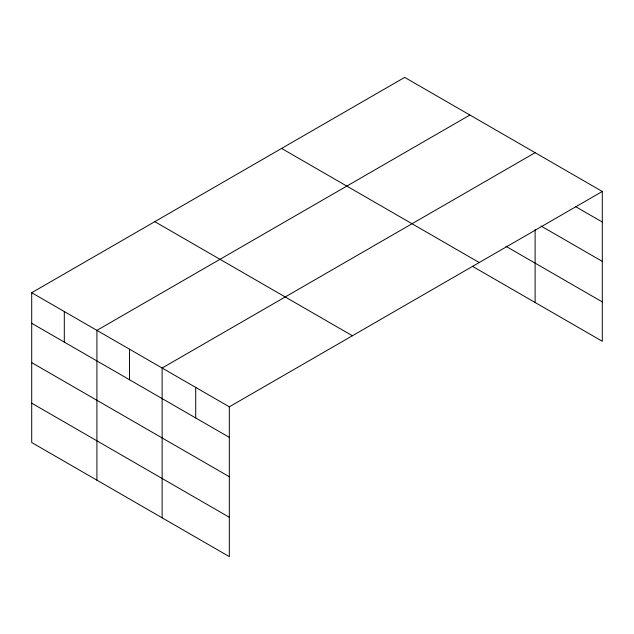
<?xml version="1.0" encoding="UTF-8"?>
<svg xmlns="http://www.w3.org/2000/svg" width="634" height="634" viewBox="0 0 634 634"><rect width="100%" height="100%" fill="white"/><g stroke="black" fill="none" stroke-linecap="round" stroke-linejoin="round"><path stroke-width="0.95" d="M602.3 191.476L404.682 77.38L31.7 292.718L31.7 442.524L229.318 556.62L229.318 406.814L602.3 191.476L602.3 341.282L472.401 266.288M469.897 115.031L96.915 330.369L96.915 480.176M535.112 152.683L162.13 368.021L162.13 517.827M575.426 206.526L602.3 222.035M540.992 225.989L602.3 261.39M505.845 246.246L602.3 301.935M281.599 148.443L479.217 262.539M154.783 221.654L352.401 335.751M31.7 292.718L229.318 406.814M31.7 323.285L229.318 437.373M31.7 362.632L229.318 476.728M31.7 403.176L229.318 517.273M535.112 229.516L535.112 302.489M195.724 387.422L195.724 417.98M129.518 349.199L129.518 379.758M64.303 311.548L64.303 342.106"/></g></svg>
